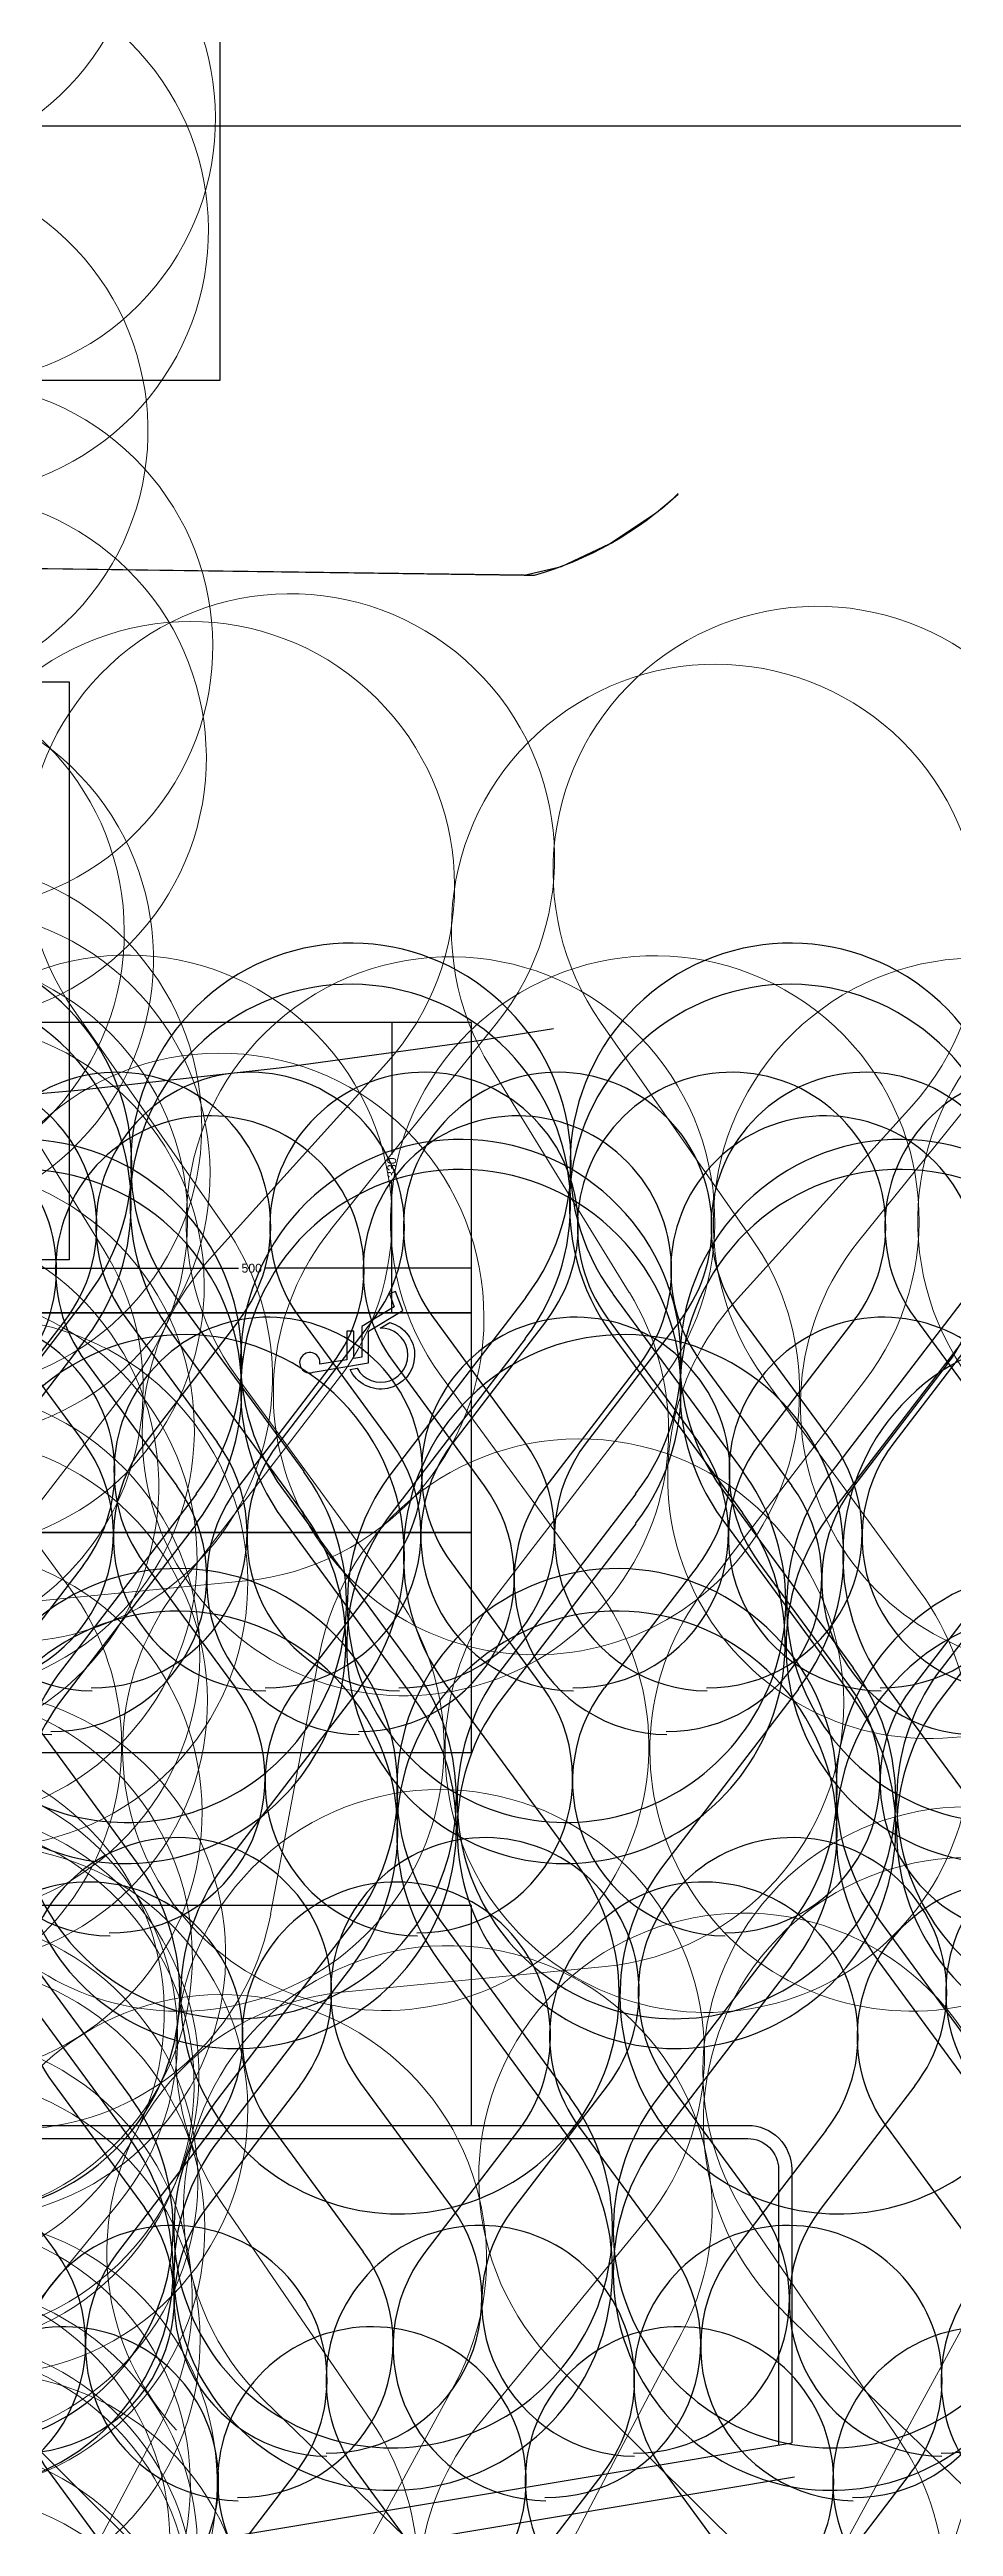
# Model space of a CAD drawing. Header units: metres. Extents: x -305 to 25519, y -357 to 67939.
# Drawn here: x 96.82 to 107.1, y 45.24 to 73.41 of the extents above; entities that cross this region are included whole.
import ezdxf

# ---------------------------------------------------------------- set-up
doc = ezdxf.new("R2010")
doc.units = ezdxf.units.M
doc.linetypes.add('CONTINU', pattern=[0])
doc.linetypes.add('PROJECTION', pattern=[0.3, 0.12, -0.18])
for name, color, linetype in [('010_mur', 2, 'Continuous'), ('020_cloi', 5, 'Continuous'), ('030_menuiserie', 1, 'Continuous'), ('070_trait-fin', 4, 'Continuous'), ('079_textes-4', 17, 'CONTINU'), ('097_traits-fins-005', 4, 'Continuous'), ('100 TEXTE PMR', 10, 'Continuous')]:
    doc.layers.add(name, color=color, linetype=linetype)
doc.layers.add('020_cloisons', color=5, linetype='Continuous', lineweight=5)
doc.layers.add('090_repères-axes', color=230, linetype='Continuous', plot=False)
doc.styles.add('arial40', font='arial.ttf', dxfattribs={"height": 40})
doc.styles.add('clem', font='swissc.ttf')
doc.styles.get("Standard").update_dxf_attribs({"font": 'arial.ttf'})
doc.dimstyles.get("Standard").update_dxf_attribs({"dimtxt": 10, "dimasz": 8, "dimexe": 50, "dimexo": 20, "dimgap": 4, "dimtad": 1, "dimdec": 0, "dimrnd": 0.5, "dimzin": 9, "dimtxsty": 'Standard', "dimblk": 'ARCHTICK', "dimcen": 0, "dimse1": 1, "dimse2": 1, "dimclrd": 4, "dimclre": 4, "dimclrt": 4, "dimazin": 3, "dimtfac": 1, "dimtdec": 0, "dimtmove": 2, "dimatfit": 3, "dimldrblk": 'NONE', "dimlwd": -1})

# ---------------------------------------------------------------- blocks, each defined once
blk = doc.blocks.new('*U1201')
at = {"linetype": 'PROJECTION', "ltscale": 0.75}
blk.add_arc((0.03522, -0.07269), 0.64827, 271.69986, 0.04505, dxfattribs=at)
blk = doc.blocks.new('Murs porteurs selon geometre projet')
at = {"layer": '030_menuiserie', "xscale": 138.550195075006, "yscale": 138.550195075006, "zscale": 138.550195075006, "rotation": 189.9168593396885}
blk.add_blockref('*U1201', (-33.685, -0.736), dxfattribs=at)
blk = doc.blocks.new('*U314')
at = {"layer": '020_cloisons', "color": 4, "linetype": 'Continuous'}
for p, q in [((-2.379, 1.212), (-0.599, -1.212)), ((2.434, 1.163), (0.605, -1.224))]:
    blk.add_line(p, q, dxfattribs=at)
for centre, radius, start, end in [((0.046, 2.992), 3.008, 322.5484, 216.2881), ((-3.023, -2.992), 3.008, 269.4183, 36.2881), ((2.971, -3.026), 2.974, 142.7235, 269.8189)]:
    blk.add_arc(centre, radius, start, end, dxfattribs=at)
blk = doc.blocks.new('*U315')
at = {"layer": '020_cloi', "color": 0, "linetype": 'ByBlock', "lineweight": -2, "transparency": 16777216}
for p in [(36, 0), (42, 0), (48, 0), (54, 0), (60, 0), (66, 0)]:
    blk.add_blockref('*U314', p, dxfattribs=at)
blk = doc.blocks.new('*U323')
at = {"layer": '020_cloisons', "color": 4, "linetype": 'Continuous'}
for p, q in [((-2.379, 1.212), (-0.599, -1.212)), ((2.434, 1.163), (0.605, -1.224))]:
    blk.add_line(p, q, dxfattribs=at)
for centre, radius, start, end in [((0.046, 2.992), 3.008, 322.5484, 216.2881), ((-3.023, -2.992), 3.008, 269.4183, 36.2881), ((2.971, -3.026), 2.974, 142.7235, 269.8189)]:
    blk.add_arc(centre, radius, start, end, dxfattribs=at)
blk = doc.blocks.new('*U322')
at = {"layer": '020_cloi', "color": 0, "linetype": 'ByBlock', "lineweight": -2, "transparency": 16777216}
for p in [(30, 0), (36, 0), (42, 0)]:
    blk.add_blockref('*U323', p, dxfattribs=at)
blk = doc.blocks.new('*U331')
at = {"layer": '020_cloisons', "color": 4, "linetype": 'Continuous'}
for p, q in [((-2.379, 1.212), (-0.599, -1.212)), ((2.434, 1.163), (0.605, -1.224))]:
    blk.add_line(p, q, dxfattribs=at)
for centre, radius, start, end in [((0.046, 2.992), 3.008, 322.5484, 216.2881), ((-3.023, -2.992), 3.008, 269.4183, 36.2881), ((2.971, -3.026), 2.974, 142.7235, 269.8189)]:
    blk.add_arc(centre, radius, start, end, dxfattribs=at)
blk = doc.blocks.new('*U330')
at = {"layer": '020_cloi', "color": 0, "linetype": 'ByBlock', "lineweight": -2, "transparency": 16777216}
for p in [(30, 0), (36, 0), (42, 0), (48, 0), (54, 0)]:
    blk.add_blockref('*U331', p, dxfattribs=at)
blk = doc.blocks.new('*U332')
at = {"layer": '020_cloisons', "color": 4, "linetype": 'Continuous'}
for p, q in [((-2.379, 1.212), (-0.599, -1.212)), ((2.434, 1.163), (0.605, -1.224))]:
    blk.add_line(p, q, dxfattribs=at)
for centre, radius, start, end in [((0.046, 2.992), 3.008, 322.5484, 216.2881), ((-3.023, -2.992), 3.008, 269.4183, 36.2881), ((2.971, -3.026), 2.974, 142.7235, 269.8189)]:
    blk.add_arc(centre, radius, start, end, dxfattribs=at)
blk = doc.blocks.new('*U333')
at = {"layer": '020_cloi', "color": 0, "linetype": 'ByBlock', "lineweight": -2, "transparency": 16777216}
for p in [(24, 0), (30, 0), (36, 0), (42, 0), (48, 0), (54, 0)]:
    blk.add_blockref('*U332', p, dxfattribs=at)
blk = doc.blocks.new('hand')
blk.add_lwpolyline([(-2.913, -0.477), (-2.775, -1.293), (-2.306, -1.293), (-2.004, -1.799), (-1.723, -1.694), (-1.758, -1.601), (-1.946, -1.671), (-2.236, -1.193), (-2.69, -1.193), (-2.71, -1.075), (-2.306, -1.075), (-2.306, -0.975), (-2.727, -0.975), (-2.795, -0.576, 3.619642), (-2.913, -0.477, 3.619642)], format="xyb")
blk.add_lwpolyline([(-2.871, -1.022), (-2.854, -1.125, 1.768846), (-2.26, -1.467), (-2.178, -1.606, -1.566479)], format="xyb", close=True)
blk = doc.blocks.new('_ArchTick')
at = {"color": 0, "linetype": 'ByBlock', "const_width": 0.0015}
blk.add_lwpolyline([(-2.665, -1.4797), (-2.655, -1.4697)], dxfattribs=at)
blk = doc.blocks.new('*D1149')
at = {"layer": '100 TEXTE PMR', "color": 0, "transparency": 16777216}
for p, q in [((100.711, 62.341), (100.711, 60.841)), ((100.711, 59.041), (100.711, 60.54))]:
    blk.add_line(p, q, dxfattribs=at)
at = {"layer": 'Defpoints', "color": 0, "transparency": 16777216}
for p in [(100.711, 62.341), (100.98, 62.341), (100.98, 59.041)]:
    blk.add_point(p, dxfattribs=at)
at = {"layer": '100 TEXTE PMR', "color": 0, "transparency": 16777216, "xscale": 0.08, "yscale": 0.08, "zscale": 8}
for p, rotation in [((100.711, 62.341), 90), ((100.711, 59.041), -90.00000000000001)]:
    blk.add_blockref('_ArchTick', p, dxfattribs=dict(at, rotation=rotation))
at = {"layer": '100 TEXTE PMR', "transparency": 16777216, "insert": (100.711, 60.691), "char_height": 0.1, "attachment_point": 5, "rotation": 90}
blk.add_mtext('\\A1;330', dxfattribs=at)
blk = doc.blocks.new('_None')
blk = doc.blocks.new('*D1150')
at = {"layer": '100 TEXTE PMR', "color": 0, "transparency": 16777216}
for p, q in [((96.617, 59.547), (98.966, 59.547)), ((101.617, 59.547), (99.267, 59.547))]:
    blk.add_line(p, q, dxfattribs=at)
at = {"layer": 'Defpoints', "color": 0, "transparency": 16777216}
for p in [(101.617, 59.547), (96.617, 59.421), (101.617, 59.421)]:
    blk.add_point(p, dxfattribs=at)
at = {"layer": '100 TEXTE PMR', "color": 0, "transparency": 16777216, "xscale": 0.08, "yscale": 0.08, "zscale": 8, "rotation": 180}
blk.add_blockref('_ArchTick', (96.617, 59.547), dxfattribs=at)
at = {"layer": '100 TEXTE PMR', "color": 0, "transparency": 16777216, "xscale": 0.08, "yscale": 0.08, "zscale": 8}
blk.add_blockref('_ArchTick', (101.617, 59.547), dxfattribs=at)
at = {"layer": '100 TEXTE PMR', "transparency": 16777216, "insert": (99.117, 59.547), "char_height": 0.1, "attachment_point": 5}
blk.add_mtext('\\A1;500', dxfattribs=at)
blk = doc.blocks.new('*U1084')
at = {"layer": '097_traits-fins-005', "linetype": 'Continuous'}
for p, q in [((-1.982, 1.01), (-0.499, -1.01)), ((2.028, 0.969), (0.504, -1.02))]:
    blk.add_line(p, q, dxfattribs=at)
for centre, radius, start, end in [((0.038, 2.494), 2.506, 322.5484, 216.2881), ((-2.519, -2.494), 2.506, 269.4183, 36.2881), ((2.476, -2.521), 2.479, 142.7235, 269.8189)]:
    blk.add_arc(centre, radius, start, end, dxfattribs=at)
blk = doc.blocks.new('*U1076')
at = {"layer": '020_cloi', "color": 0, "linetype": 'ByBlock', "lineweight": -2, "transparency": 16777216}
for p in [(5, 0), (10, 0), (15, 0)]:
    blk.add_blockref('*U1084', p, dxfattribs=at)
blk = doc.blocks.new('*U1169')
at = {"linetype": 'PROJECTION', "ltscale": 0.75}
blk.add_arc((0.84847, -0.00828), 0.81347, 91.69986, 180.04505, dxfattribs=at)
blk = doc.blocks.new('*U178')
at = {"linetype": 'PROJECTION', "ltscale": 0.75}
blk.add_arc((0.03528, -0.07285), 0.81347, 271.69986, 0.04505, dxfattribs=at)
blk = doc.blocks.new('*U223')
for points in [[(0.05, -0.04221), (0.05, 0.01529), (0, 0.01529), (0, -0.07221), (0.035, -0.07221), (0.035, -0.04221)], [(0.065, -0.07221), (0.035, -0.07221), (0.035, -0.69334), (0.065, -0.69334)]]:
    blk.add_lwpolyline(points, close=True)
at = {"linetype": 'PROJECTION', "ltscale": 0.75}
blk.add_arc((0.03522, -0.07269), 0.62092, 271.69986, 0.04505, dxfattribs=at)
blk = doc.blocks.new('*U1014')
at = {"layer": '097_traits-fins-005', "linetype": 'Continuous'}
for p, q in [((-1.982, 1.01), (-0.499, -1.01)), ((2.028, 0.969), (0.504, -1.02))]:
    blk.add_line(p, q, dxfattribs=at)
for centre, radius, start, end in [((0.038, 2.494), 2.506, 322.5484, 216.2881), ((-2.519, -2.494), 2.506, 269.4183, 36.2881), ((2.476, -2.521), 2.479, 142.7235, 269.8189)]:
    blk.add_arc(centre, radius, start, end, dxfattribs=at)
blk = doc.blocks.new('*U1015')
at = {"layer": '020_cloi', "color": 0, "linetype": 'ByBlock', "lineweight": -2, "transparency": 16777216}
for p in [(10, 0), (15, 0), (20, 0)]:
    blk.add_blockref('*U1014', p, dxfattribs=at)
blk = doc.blocks.new('*U1016')
at = {"layer": '097_traits-fins-005', "linetype": 'Continuous'}
for p, q in [((-1.982, 1.01), (-0.499, -1.01)), ((2.028, 0.969), (0.504, -1.02))]:
    blk.add_line(p, q, dxfattribs=at)
for centre, radius, start, end in [((0.038, 2.494), 2.506, 322.5484, 216.2881), ((-2.519, -2.494), 2.506, 269.4183, 36.2881), ((2.476, -2.521), 2.479, 142.7235, 269.8189)]:
    blk.add_arc(centre, radius, start, end, dxfattribs=at)
blk = doc.blocks.new('*U1017')
at = {"layer": '020_cloi', "color": 0, "linetype": 'ByBlock', "lineweight": -2, "transparency": 16777216}
for p in [(10, 0), (15, 0), (20, 0)]:
    blk.add_blockref('*U1016', p, dxfattribs=at)
blk = doc.blocks.new('*U1012')
at = {"layer": '020_cloisons', "color": 4, "linetype": 'Continuous'}
for p, q in [((-2.379, 1.212), (-0.599, -1.212)), ((2.434, 1.163), (0.605, -1.224))]:
    blk.add_line(p, q, dxfattribs=at)
for centre, radius, start, end in [((0.046, 2.992), 3.008, 322.5484, 216.2881), ((-3.023, -2.992), 3.008, 269.4183, 36.2881), ((2.971, -3.026), 2.974, 142.7235, 269.8189)]:
    blk.add_arc(centre, radius, start, end, dxfattribs=at)
blk = doc.blocks.new('*U1013')
at = {"layer": '020_cloi', "color": 0, "linetype": 'ByBlock', "lineweight": -2, "transparency": 16777216}
for p in [(12, 0), (18, 0), (24, 0)]:
    blk.add_blockref('*U1012', p, dxfattribs=at)
blk = doc.blocks.new('*U999')
at = {"layer": '020_cloisons', "color": 4, "linetype": 'Continuous'}
for p, q in [((-2.379, 1.212), (-0.599, -1.212)), ((2.434, 1.163), (0.605, -1.224))]:
    blk.add_line(p, q, dxfattribs=at)
for centre, radius, start, end in [((0.046, 2.992), 3.008, 322.5484, 216.2881), ((-3.023, -2.992), 3.008, 269.4183, 36.2881), ((2.971, -3.026), 2.974, 142.7235, 269.8189)]:
    blk.add_arc(centre, radius, start, end, dxfattribs=at)
blk = doc.blocks.new('*U1000')
at = {"layer": '020_cloi', "color": 0, "linetype": 'ByBlock', "lineweight": -2, "transparency": 16777216}
for p in [(12, 0), (18, 0), (24, 0)]:
    blk.add_blockref('*U999', p, dxfattribs=at)
blk = doc.blocks.new('*U1052')
at = {"layer": '020_cloisons', "color": 4, "linetype": 'Continuous'}
for p, q in [((-2.379, 1.212), (-0.599, -1.212)), ((2.434, 1.163), (0.605, -1.224))]:
    blk.add_line(p, q, dxfattribs=at)
for centre, radius, start, end in [((0.046, 2.992), 3.008, 322.5484, 216.2881), ((-3.023, -2.992), 3.008, 269.4183, 36.2881), ((2.971, -3.026), 2.974, 142.7235, 269.8189)]:
    blk.add_arc(centre, radius, start, end, dxfattribs=at)
blk = doc.blocks.new('*U1051')
at = {"layer": '020_cloi', "color": 0, "linetype": 'ByBlock', "lineweight": -2, "transparency": 16777216}
for p in [(12, 0), (18, 0), (24, 0)]:
    blk.add_blockref('*U1052', p, dxfattribs=at)
blk = doc.blocks.new('*U1063')
at = {"layer": '020_cloisons', "color": 4, "linetype": 'Continuous'}
for p, q in [((-2.379, 1.212), (-0.599, -1.212)), ((2.434, 1.163), (0.605, -1.224))]:
    blk.add_line(p, q, dxfattribs=at)
for centre, radius, start, end in [((0.046, 2.992), 3.008, 322.5484, 216.2881), ((-3.023, -2.992), 3.008, 269.4183, 36.2881), ((2.971, -3.026), 2.974, 142.7235, 269.8189)]:
    blk.add_arc(centre, radius, start, end, dxfattribs=at)
blk = doc.blocks.new('*U1053')
at = {"layer": '020_cloi', "color": 0, "linetype": 'ByBlock', "lineweight": -2, "transparency": 16777216}
for p in [(12, 0), (18, 0), (24, 0)]:
    blk.add_blockref('*U1063', p, dxfattribs=at)
blk = doc.blocks.new('*U1061')
at = {"layer": '020_cloisons', "color": 4, "linetype": 'Continuous'}
for p, q in [((-2.379, 1.212), (-0.599, -1.212)), ((2.434, 1.163), (0.605, -1.224))]:
    blk.add_line(p, q, dxfattribs=at)
for centre, radius, start, end in [((0.046, 2.992), 3.008, 322.5484, 216.2881), ((-3.023, -2.992), 3.008, 269.4183, 36.2881), ((2.971, -3.026), 2.974, 142.7235, 269.8189)]:
    blk.add_arc(centre, radius, start, end, dxfattribs=at)
blk = doc.blocks.new('*U1062')
at = {"layer": '020_cloi', "color": 0, "linetype": 'ByBlock', "lineweight": -2, "transparency": 16777216}
for p in [(12, 0), (18, 0)]:
    blk.add_blockref('*U1061', p, dxfattribs=at)
blk = doc.blocks.new('*U1025')
at = {"layer": '020_cloisons', "color": 4, "linetype": 'Continuous'}
for p, q in [((-2.379, 1.212), (-0.599, -1.212)), ((2.434, 1.163), (0.605, -1.224))]:
    blk.add_line(p, q, dxfattribs=at)
for centre, radius, start, end in [((0.046, 2.992), 3.008, 322.5484, 216.2881), ((-3.023, -2.992), 3.008, 269.4183, 36.2881), ((2.971, -3.026), 2.974, 142.7235, 269.8189)]:
    blk.add_arc(centre, radius, start, end, dxfattribs=at)
blk = doc.blocks.new('*U1026')
at = {"layer": '020_cloi', "color": 0, "linetype": 'ByBlock', "lineweight": -2, "transparency": 16777216}
for p in [(6, 0), (12, 0), (18, 0)]:
    blk.add_blockref('*U1025', p, dxfattribs=at)
blk = doc.blocks.new('*U1027')
at = {"layer": '020_cloisons', "color": 4, "linetype": 'Continuous'}
for p, q in [((-2.379, 1.212), (-0.599, -1.212)), ((2.434, 1.163), (0.605, -1.224))]:
    blk.add_line(p, q, dxfattribs=at)
for centre, radius, start, end in [((0.046, 2.992), 3.008, 322.5484, 216.2881), ((-3.023, -2.992), 3.008, 269.4183, 36.2881), ((2.971, -3.026), 2.974, 142.7235, 269.8189)]:
    blk.add_arc(centre, radius, start, end, dxfattribs=at)
blk = doc.blocks.new('*U1028')
at = {"layer": '020_cloi', "color": 0, "linetype": 'ByBlock', "lineweight": -2, "transparency": 16777216}
for p in [(0, 0), (6, 0), (12, 0)]:
    blk.add_blockref('*U1027', p, dxfattribs=at)
blk = doc.blocks.new('*U1029')
at = {"layer": '020_cloisons', "color": 4, "linetype": 'Continuous'}
for p, q in [((-2.379, 1.212), (-0.599, -1.212)), ((2.434, 1.163), (0.605, -1.224))]:
    blk.add_line(p, q, dxfattribs=at)
for centre, radius, start, end in [((0.046, 2.992), 3.008, 322.5484, 216.2881), ((-3.023, -2.992), 3.008, 269.4183, 36.2881), ((2.971, -3.026), 2.974, 142.7235, 269.8189)]:
    blk.add_arc(centre, radius, start, end, dxfattribs=at)
blk = doc.blocks.new('*U1030')
at = {"layer": '020_cloi', "color": 0, "linetype": 'ByBlock', "lineweight": -2, "transparency": 16777216}
for p in [(0, 0), (6, 0), (12, 0), (18, 0)]:
    blk.add_blockref('*U1029', p, dxfattribs=at)
blk = doc.blocks.new('*U1037')
at = {"layer": '020_cloisons', "color": 4, "linetype": 'Continuous'}
for p, q in [((-2.379, 1.212), (-0.599, -1.212)), ((2.434, 1.163), (0.605, -1.224))]:
    blk.add_line(p, q, dxfattribs=at)
for centre, radius, start, end in [((0.046, 2.992), 3.008, 322.5484, 216.2881), ((-3.023, -2.992), 3.008, 269.4183, 36.2881), ((2.971, -3.026), 2.974, 142.7235, 269.8189)]:
    blk.add_arc(centre, radius, start, end, dxfattribs=at)
blk = doc.blocks.new('*U1038')
at = {"layer": '020_cloi', "color": 0, "linetype": 'ByBlock', "lineweight": -2, "transparency": 16777216}
for p in [(0, 0), (6, 0), (12, 0)]:
    blk.add_blockref('*U1037', p, dxfattribs=at)
blk = doc.blocks.new('*U1039')
at = {"layer": '020_cloisons', "color": 4, "linetype": 'Continuous'}
for p, q in [((-2.379, 1.212), (-0.599, -1.212)), ((2.434, 1.163), (0.605, -1.224))]:
    blk.add_line(p, q, dxfattribs=at)
for centre, radius, start, end in [((0.046, 2.992), 3.008, 322.5484, 216.2881), ((-3.023, -2.992), 3.008, 269.4183, 36.2881), ((2.971, -3.026), 2.974, 142.7235, 269.8189)]:
    blk.add_arc(centre, radius, start, end, dxfattribs=at)
blk = doc.blocks.new('*U1040')
at = {"layer": '020_cloi', "color": 0, "linetype": 'ByBlock', "lineweight": -2, "transparency": 16777216}
for p in [(0, 0), (6, 0), (12, 0)]:
    blk.add_blockref('*U1039', p, dxfattribs=at)
blk = doc.blocks.new('*U1001')
at = {"layer": '020_cloisons', "color": 4, "linetype": 'Continuous'}
for p, q in [((-2.379, 1.212), (-0.599, -1.212)), ((2.434, 1.163), (0.605, -1.224))]:
    blk.add_line(p, q, dxfattribs=at)
for centre, radius, start, end in [((0.046, 2.992), 3.008, 322.5484, 216.2881), ((-3.023, -2.992), 3.008, 269.4183, 36.2881), ((2.971, -3.026), 2.974, 142.7235, 269.8189)]:
    blk.add_arc(centre, radius, start, end, dxfattribs=at)
blk = doc.blocks.new('*U1002')
at = {"layer": '020_cloi', "color": 0, "linetype": 'ByBlock', "lineweight": -2, "transparency": 16777216}
for p in [(0, 0), (6, 0)]:
    blk.add_blockref('*U1001', p, dxfattribs=at)
blk = doc.blocks.new('*U1003')
at = {"layer": '020_cloisons', "color": 4, "linetype": 'Continuous'}
for p, q in [((-2.379, 1.212), (-0.599, -1.212)), ((2.434, 1.163), (0.605, -1.224))]:
    blk.add_line(p, q, dxfattribs=at)
for centre, radius, start, end in [((0.046, 2.992), 3.008, 322.5484, 216.2881), ((-3.023, -2.992), 3.008, 269.4183, 36.2881), ((2.971, -3.026), 2.974, 142.7235, 269.8189)]:
    blk.add_arc(centre, radius, start, end, dxfattribs=at)
blk = doc.blocks.new('*U1004')
at = {"layer": '020_cloi', "color": 0, "linetype": 'ByBlock', "lineweight": -2, "transparency": 16777216}
for p in [(0, 0), (6, 0)]:
    blk.add_blockref('*U1003', p, dxfattribs=at)
blk = doc.blocks.new('*U1041')
at = {"layer": '020_cloisons', "color": 4, "linetype": 'Continuous'}
for p, q in [((-2.379, 1.212), (-0.599, -1.212)), ((2.434, 1.163), (0.605, -1.224))]:
    blk.add_line(p, q, dxfattribs=at)
for centre, radius, start, end in [((0.046, 2.992), 3.008, 322.5484, 216.2881), ((-3.023, -2.992), 3.008, 269.4183, 36.2881), ((2.971, -3.026), 2.974, 142.7235, 269.8189)]:
    blk.add_arc(centre, radius, start, end, dxfattribs=at)
blk = doc.blocks.new('*U1042')
at = {"layer": '020_cloi', "color": 0, "linetype": 'ByBlock', "lineweight": -2, "transparency": 16777216}
blk.add_blockref('*U1041', (0, 0), dxfattribs=at)
blk = doc.blocks.new('*U1043')
at = {"layer": '020_cloisons', "color": 4, "linetype": 'Continuous'}
for p, q in [((-2.379, 1.212), (-0.599, -1.212)), ((2.434, 1.163), (0.605, -1.224))]:
    blk.add_line(p, q, dxfattribs=at)
for centre, radius, start, end in [((0.046, 2.992), 3.008, 322.5484, 216.2881), ((-3.023, -2.992), 3.008, 269.4183, 36.2881), ((2.971, -3.026), 2.974, 142.7235, 269.8189)]:
    blk.add_arc(centre, radius, start, end, dxfattribs=at)
blk = doc.blocks.new('*U1044')
at = {"layer": '020_cloi', "color": 0, "linetype": 'ByBlock', "lineweight": -2, "transparency": 16777216}
for p in [(6, 0), (12, 0), (18, 0)]:
    blk.add_blockref('*U1043', p, dxfattribs=at)
blk = doc.blocks.new('*U1045')
at = {"layer": '070_trait-fin', "linetype": 'Continuous'}
for p, q in [((-1.388, 0.725), (-0.349, -0.689)), ((1.42, 0.696), (0.353, -0.696))]:
    blk.add_line(p, q, dxfattribs=at)
for centre, start, end in [((0.027, 1.763), 322.5484, 216.2881), ((-1.763, -1.728), 269.4183, 36.2881), ((1.746, -1.763), 142.5484, 269.4183)]:
    blk.add_arc(centre, 1.755, start, end, dxfattribs=at)
blk = doc.blocks.new('*U1054')
at = {"layer": '020_cloi', "color": 0, "linetype": 'ByBlock', "lineweight": -2, "transparency": 16777216}
for p in [(14, 0), (17.5, 0), (21, 0), (24.5, 0)]:
    blk.add_blockref('*U1045', p, dxfattribs=at)
blk = doc.blocks.new('*U1085')
at = {"layer": '070_trait-fin', "linetype": 'Continuous'}
for p, q in [((-1.388, 0.725), (-0.349, -0.689)), ((1.42, 0.696), (0.353, -0.696))]:
    blk.add_line(p, q, dxfattribs=at)
for centre, start, end in [((0.027, 1.763), 322.5484, 216.2881), ((-1.763, -1.728), 269.4183, 36.2881), ((1.746, -1.763), 142.5484, 269.4183)]:
    blk.add_arc(centre, 1.755, start, end, dxfattribs=at)
blk = doc.blocks.new('*U1086')
at = {"layer": '020_cloi', "color": 0, "linetype": 'ByBlock', "lineweight": -2, "transparency": 16777216}
for p in [(14, 0), (17.5, 0), (21, 0), (24.5, 0)]:
    blk.add_blockref('*U1085', p, dxfattribs=at)
blk = doc.blocks.new('*U1057')
at = {"layer": '070_trait-fin', "linetype": 'Continuous'}
for p, q in [((-1.388, 0.725), (-0.349, -0.689)), ((1.42, 0.696), (0.353, -0.696))]:
    blk.add_line(p, q, dxfattribs=at)
for centre, start, end in [((0.027, 1.763), 322.5484, 216.2881), ((-1.763, -1.728), 269.4183, 36.2881), ((1.746, -1.763), 142.5484, 269.4183)]:
    blk.add_arc(centre, 1.755, start, end, dxfattribs=at)
blk = doc.blocks.new('*U1058')
at = {"layer": '020_cloi', "color": 0, "linetype": 'ByBlock', "lineweight": -2, "transparency": 16777216}
for p in [(7, 0), (10.5, 0), (14, 0), (17.5, 0)]:
    blk.add_blockref('*U1057', p, dxfattribs=at)
blk = doc.blocks.new('*U1031')
at = {"layer": '097_traits-fins-005', "linetype": 'Continuous'}
for p, q in [((-1.982, 1.01), (-0.499, -1.01)), ((2.028, 0.969), (0.504, -1.02))]:
    blk.add_line(p, q, dxfattribs=at)
for centre, radius, start, end in [((0.038, 2.494), 2.506, 322.5484, 216.2881), ((-2.519, -2.494), 2.506, 269.4183, 36.2881), ((2.476, -2.521), 2.479, 142.7235, 269.8189)]:
    blk.add_arc(centre, radius, start, end, dxfattribs=at)
blk = doc.blocks.new('*U1032')
at = {"layer": '020_cloi', "color": 0, "linetype": 'ByBlock', "lineweight": -2, "transparency": 16777216}
for p in [(15, 0), (20, 0), (25, 0)]:
    blk.add_blockref('*U1031', p, dxfattribs=at)
blk = doc.blocks.new('*U1069')
at = {"layer": '070_trait-fin', "linetype": 'Continuous'}
for p, q in [((-1.388, 0.725), (-0.349, -0.689)), ((1.42, 0.696), (0.353, -0.696))]:
    blk.add_line(p, q, dxfattribs=at)
for centre, start, end in [((0.027, 1.763), 322.5484, 216.2881), ((-1.763, -1.728), 269.4183, 36.2881), ((1.746, -1.763), 142.5484, 269.4183)]:
    blk.add_arc(centre, 1.755, start, end, dxfattribs=at)
blk = doc.blocks.new('*U1070')
at = {"layer": '020_cloi', "color": 0, "linetype": 'ByBlock', "lineweight": -2, "transparency": 16777216}
for p in [(7, 0), (10.5, 0), (14, 0), (17.5, 0)]:
    blk.add_blockref('*U1069', p, dxfattribs=at)
blk = doc.blocks.new('*U1092')
at = {"layer": '070_trait-fin', "linetype": 'Continuous'}
for p, q in [((-1.388, 0.725), (-0.349, -0.689)), ((1.42, 0.696), (0.353, -0.696))]:
    blk.add_line(p, q, dxfattribs=at)
for centre, start, end in [((0.027, 1.763), 322.5484, 216.2881), ((-1.763, -1.728), 269.4183, 36.2881), ((1.746, -1.763), 142.5484, 269.4183)]:
    blk.add_arc(centre, 1.755, start, end, dxfattribs=at)
blk = doc.blocks.new('*U1087')
at = {"layer": '020_cloi', "color": 0, "linetype": 'ByBlock', "lineweight": -2, "transparency": 16777216}
for p in [(7, 0), (10.5, 0), (14, 0), (17.5, 0)]:
    blk.add_blockref('*U1092', p, dxfattribs=at)
blk = doc.blocks.new('*U1099')
at = {"layer": '070_trait-fin', "linetype": 'Continuous'}
for p, q in [((-1.388, 0.725), (-0.349, -0.689)), ((1.42, 0.696), (0.353, -0.696))]:
    blk.add_line(p, q, dxfattribs=at)
for centre, start, end in [((0.027, 1.763), 322.5484, 216.2881), ((-1.763, -1.728), 269.4183, 36.2881), ((1.746, -1.763), 142.5484, 269.4183)]:
    blk.add_arc(centre, 1.755, start, end, dxfattribs=at)
blk = doc.blocks.new('*U1100')
at = {"layer": '020_cloi', "color": 0, "linetype": 'ByBlock', "lineweight": -2, "transparency": 16777216}
for p in [(3.5, 0), (7, 0), (10.5, 0), (14, 0)]:
    blk.add_blockref('*U1099', p, dxfattribs=at)
blk = doc.blocks.new('*U1093')
at = {"layer": '097_traits-fins-005', "linetype": 'Continuous'}
for p, q in [((-1.982, 1.01), (-0.499, -1.01)), ((2.028, 0.969), (0.504, -1.02))]:
    blk.add_line(p, q, dxfattribs=at)
for centre, radius, start, end in [((0.038, 2.494), 2.506, 322.5484, 216.2881), ((-2.519, -2.494), 2.506, 269.4183, 36.2881), ((2.476, -2.521), 2.479, 142.7235, 269.8189)]:
    blk.add_arc(centre, radius, start, end, dxfattribs=at)
blk = doc.blocks.new('*U1094')
at = {"layer": '020_cloi', "color": 0, "linetype": 'ByBlock', "lineweight": -2, "transparency": 16777216}
for p in [(5, 0), (10, 0), (15, 0)]:
    blk.add_blockref('*U1093', p, dxfattribs=at)
blk = doc.blocks.new('*U1172')
at = {"layer": '097_traits-fins-005', "linetype": 'Continuous'}
for p, q in [((-1.982, 1.01), (-0.499, -1.01)), ((2.028, 0.969), (0.504, -1.02))]:
    blk.add_line(p, q, dxfattribs=at)
for centre, radius, start, end in [((0.038, 2.494), 2.506, 322.5484, 216.2881), ((-2.519, -2.494), 2.506, 269.4183, 36.2881), ((2.476, -2.521), 2.479, 142.7235, 269.8189)]:
    blk.add_arc(centre, radius, start, end, dxfattribs=at)
blk = doc.blocks.new('*U1173')
at = {"layer": '020_cloi', "color": 0, "linetype": 'ByBlock', "lineweight": -2, "transparency": 16777216}
for p in [(15, 0), (20, 0), (25, 0)]:
    blk.add_blockref('*U1172', p, dxfattribs=at)
blk = doc.blocks.new('*U1176')
at = {"layer": '097_traits-fins-005', "linetype": 'Continuous'}
for p, q in [((-1.982, 1.01), (-0.499, -1.01)), ((2.028, 0.969), (0.504, -1.02))]:
    blk.add_line(p, q, dxfattribs=at)
for centre, radius, start, end in [((0.038, 2.494), 2.506, 322.5484, 216.2881), ((-2.519, -2.494), 2.506, 269.4183, 36.2881), ((2.476, -2.521), 2.479, 142.7235, 269.8189)]:
    blk.add_arc(centre, radius, start, end, dxfattribs=at)
blk = doc.blocks.new('*U1177')
at = {"layer": '020_cloi', "color": 0, "linetype": 'ByBlock', "lineweight": -2, "transparency": 16777216}
for p in [(15, 0), (20, 0), (25, 0)]:
    blk.add_blockref('*U1176', p, dxfattribs=at)
blk = doc.blocks.new('*U1184')
at = {"layer": '070_trait-fin', "linetype": 'Continuous'}
for p, q in [((-1.388, 0.725), (-0.349, -0.689)), ((1.42, 0.696), (0.353, -0.696))]:
    blk.add_line(p, q, dxfattribs=at)
for centre, start, end in [((0.027, 1.763), 322.5484, 216.2881), ((-1.763, -1.728), 269.4183, 36.2881), ((1.746, -1.763), 142.5484, 269.4183)]:
    blk.add_arc(centre, 1.755, start, end, dxfattribs=at)
blk = doc.blocks.new('*U1185')
at = {"layer": '020_cloi', "color": 0, "linetype": 'ByBlock', "lineweight": -2, "transparency": 16777216}
for p in [(14, 0), (17.5, 0), (21, 0), (24.5, 0)]:
    blk.add_blockref('*U1184', p, dxfattribs=at)
blk = doc.blocks.new('*U1189')
at = {"layer": '070_trait-fin', "linetype": 'Continuous'}
for p, q in [((-1.388, 0.725), (-0.349, -0.689)), ((1.42, 0.696), (0.353, -0.696))]:
    blk.add_line(p, q, dxfattribs=at)
for centre, start, end in [((0.027, 1.763), 322.5484, 216.2881), ((-1.763, -1.728), 269.4183, 36.2881), ((1.746, -1.763), 142.5484, 269.4183)]:
    blk.add_arc(centre, 1.755, start, end, dxfattribs=at)
blk = doc.blocks.new('*U1190')
at = {"layer": '020_cloi', "color": 0, "linetype": 'ByBlock', "lineweight": -2, "transparency": 16777216}
for p in [(10.5, 0), (14, 0), (17.5, 0), (21, 0)]:
    blk.add_blockref('*U1189', p, dxfattribs=at)

msp = doc.modelspace()

# ---------------------------------------------------------------- linework, layer by layer
at = {"layer": '010_mur'}
for points in [[(96.973, 44.804), (105.262, 46.189)], [(97.02, 44.418), (105.293, 45.801)]]:
    msp.add_lwpolyline(points, dxfattribs=at)
at = {"layer": '070_trait-fin'}
for q in [(89.1, 67.609), (102.335, 67.428)]:
    msp.add_line((102.217, 67.428), q, dxfattribs=at)
for points in [[(75.399, 73.317), (75.672, 73.039), (76.204, 72.556), (76.928, 71.952), (77.533, 71.49), (78.602, 70.756), (79.726, 70.089), (80.324, 69.772), (81.802, 69.096), (83.131, 68.607), (85.628, 67.961), (86.53, 67.81), (87.504, 67.695), (89.469, 67.604), (91.713, 67.573), (102.217, 67.428), (102.641, 67.53), (103.188, 67.785), (103.722, 68.141), (103.914, 68.301), (103.971, 68.357)], [(96.617, 59.041), (96.617, 56.541), (101.617, 56.541), (101.617, 59.041), (101.577, 59.041)]]:
    msp.add_lwpolyline(points, dxfattribs=at)
for points in [[(96.617, 62.341), (96.617, 59.041), (101.617, 59.041), (101.617, 62.341)], [(96.617, 59.041), (96.617, 56.541), (101.617, 56.541), (101.617, 59.041)], [(96.617, 56.541), (96.617, 54.041), (101.617, 54.041), (101.617, 56.541)], [(96.617, 52.299), (96.617, 49.799), (101.617, 49.799), (101.617, 52.299)]]:
    msp.add_lwpolyline(points, close=True, dxfattribs=at)
for points in [[(94.828, 48.935), (93.814, 48.935), (93.814, 51.859), (96.617, 51.859), (96.617, 49.799), (104.762, 49.799, -0.414214), (105.262, 49.299), (105.262, 46.189)], [(94.978, 44.224), (94.978, 49.085), (93.964, 49.085), (93.964, 51.709), (96.467, 51.709), (96.467, 49.649), (104.762, 49.649, -0.414214), (105.112, 49.299), (105.112, 46.164)]]:
    msp.add_lwpolyline(points, format="xyb", dxfattribs=at)
msp.add_arc((101.196, 71.351), 4.085, -73.8089, -47.2174, dxfattribs=at)
at = {"layer": '090_repères-axes'}
msp.add_lwpolyline([(65.644, 72.54), (115.644, 72.54), (115.644, 37.54), (65.644, 37.54)], close=True, dxfattribs=at)

# ---------------------------------------------------------------- block references
at = {"layer": '020_cloi', "xscale": -1}
for name, p, rotation in [('*U315', (92.369, 6.593), 269.7087075078005), ('*U330', (92.409, 17.318), 269.7714345160674), ('*U333', (92.432, 20.998), 270.5908388674449), ('*U322', (93.072, 13.923), 270.0001834470544)]:
    msp.add_blockref(name, p, dxfattribs=dict(at, rotation=rotation))
at = {"layer": '020_cloi'}
for name, p, rotation in [('Murs porteurs selon geometre projet', (179.859, 41.437), 359.7851270248765), ('*U1044', (87.341, 43.462), 8.884275436998289), ('*U1013', (84.055, 42.873), 9.60756967298106), ('*U1062', (87.442, 61.506), 358.63646053112), ('*U1028', (92.44, 61.364), 313.0207646482301), ('*U1026', (92.149, 61.403), 355.3481510001543), ('*U1030', (92.549, 61.224), 269.7830316070366), ('*U1051', (83.327, 57.129), 359.8746441657815), ('*U1053', (85.655, 57.124), 359.9272722221317), ('*U1038', (92.465, 57.766), 269.7830316070366), ('*U1040', (92.495, 56.318), 269.6795832499532), ('*U1002', (92.822, 51.836), 269.0659293021556), ('*U1000', (83.128, 48.213), 358.1176612188051), ('*U1004', (92.516, 50.45), 269.5870430589669), ('*U1042', (92.499, 45.054), 269.5870430589669)]:
    msp.add_blockref(name, p, dxfattribs=dict(at, rotation=rotation))
for name, p in [('*U1076', (90.208, 58.244)), ('*U1094', (90.201, 57.777)), ('*U1058', (88.572, 58.258)), ('*U1087', (90.551, 58.258)), ('*U1100', (91.613, 57.762)), ('*U1015', (86.459, 56.012)), ('*U1017', (86.459, 55.672)), ('*U1032', (83.311, 53.792)), ('*U1070', (88.777, 55.472)), ('*U1173', (83.235, 51.131)), ('*U1177', (83.235, 50.648)), ('*U1185', (84.244, 49.553)), ('*U1054', (83.235, 49.048)), ('*U1086', (84.192, 45.142)), ('*U1190', (86.458, 43.99))]:
    msp.add_blockref(name, p, dxfattribs=at)
at = {"layer": '030_menuiserie', "xscale": -114.2857143455838, "yscale": 114.2857143455838, "zscale": 114.2857143455838}
for name, p, rotation in [('*U178', (87.535, 58.211), 180), ('*U1169', (88.84, 57.113), 270), ('*U223', (91.325, 61.391), 180)]:
    msp.add_blockref(name, p, dxfattribs=dict(at, rotation=rotation))
at = {"layer": '070_trait-fin', "xscale": 0.7716179844752253, "yscale": 0.7716179844752253, "zscale": 0.7716179844752253, "rotation": 90}
msp.add_blockref('hand', (99.448, 60.611), dxfattribs=at)

# ---------------------------------------------------------------- texts
at = {"layer": '079_textes-4', "style": 'clem'}
for s, p in [('reemploi des pavés en grès anciens', (97.169, 61.907)), ('ne présentant pas de trous de plus de 2cm', (97.169, 61.751)), ('en pierre véritable', (98.768, 57.235)), ('pavés à joints engazonnés', (98.773, 57.452)), ('pavés à joints engazonnés', (98.724, 55.109)), ('en pierre véritable', (98.724, 54.892)), ('pavés à joints engazonnés', (98.5, 50.895)), ('en pierre véritable', (98.499, 50.684)), ('pleine terre', (99.23, 47.053))]:
    msp.add_text(s, height=0.0015, dxfattribs=at).set_placement(p)
at = {"layer": '100 TEXTE PMR', "char_height": 0.0015, "attachment_point": 1, "style": 'arial40'}
for s, width, insert in [('pavés remployés ne présentant pas de joints de plus de 2 cm', 3.12716, (97.366, 53.308)), ('enrobé', 1.87952, (102.327, 53.197))]:
    msp.add_mtext_dynamic_manual_height_columns(s, width=width, gutter_width=2, heights=[0], dxfattribs=dict(at, insert=insert))

# ---------------------------------------------------------------- dimensions: what is measured, and where the dimension line sits
at = {"layer": '100 TEXTE PMR'}
dim = msp.add_linear_dim(base=(100.711, 62.341), p1=(100.98, 59.041), p2=(100.98, 62.341), angle=90, dimstyle='standard', override={"dimclrd": 0, "dimclrt": 256}, dxfattribs=at)
dim.commit()
dim.dimension.update_dxf_attribs({"geometry": '*D1149', "text_midpoint": (100.711, 60.691)})
dim = msp.add_linear_dim(base=(101.617, 59.547), p1=(96.617, 59.421), p2=(101.617, 59.421), dimstyle='standard', override={"dimclrd": 0, "dimclrt": 256}, dxfattribs=at)
dim.commit()
dim.dimension.update_dxf_attribs({"geometry": '*D1150', "text_midpoint": (99.117, 59.547)})

doc.saveas('drawing.dxf')
